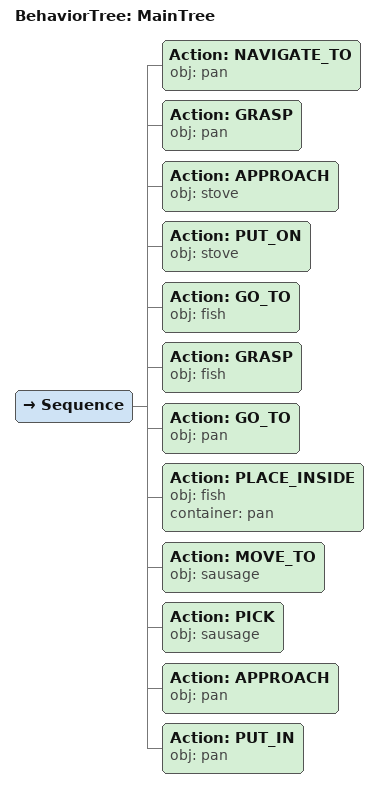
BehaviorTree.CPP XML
<root main_tree_to_execute="MainTree">
  <BehaviorTree ID="MainTree">
    <Sequence>
      <!-- Navigate to pan -->
      <Action ID="NAVIGATE_TO" obj="pan" />
      <!-- Grasp pan -->
      <Action ID="GRASP" obj="pan" />
      <!-- Approach stove -->
      <Action ID="APPROACH" obj="stove" />
      <!-- Put on stove -->
      <Action ID="PUT_ON" obj="stove" />
      <!-- Go to fish -->
      <Action ID="GO_TO" obj="fish" />
      <!-- Grasp fish -->
      <Action ID="GRASP" obj="fish" />
      <!-- Go to pan -->
      <Action ID="GO_TO" obj="pan" />
      <!-- Place fish inside pan -->
      <Action ID="PLACE_INSIDE" obj="fish" container="pan" />
      <!-- Move to sausage -->
      <Action ID="MOVE_TO" obj="sausage" />
      <!-- Pick sausage -->
      <Action ID="PICK" obj="sausage" />
      <!-- Approach pan -->
      <Action ID="APPROACH" obj="pan" />
      <!-- Put in pan -->
      <Action ID="PUT_IN" obj="pan" />
    </Sequence>
  </BehaviorTree>
</root>
